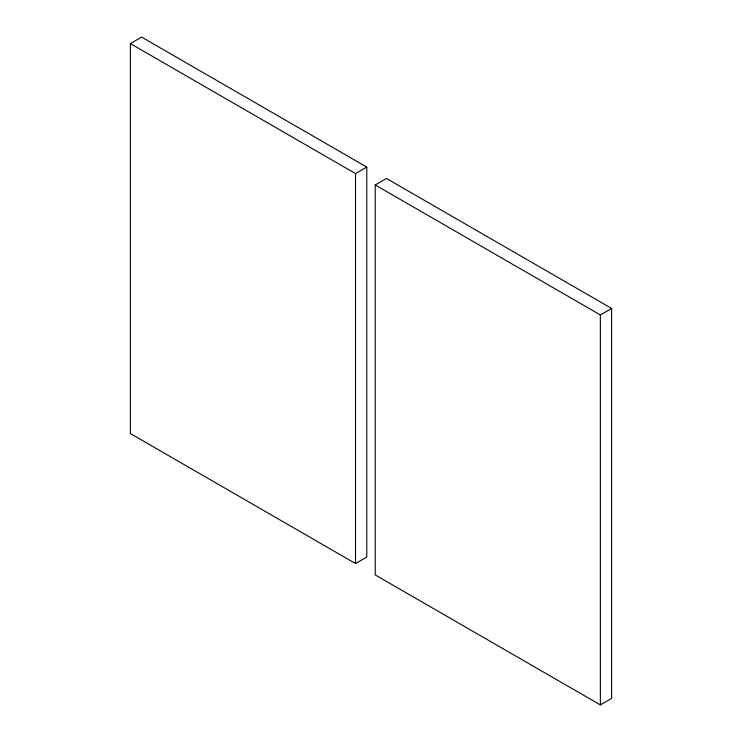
<?xml version="1.0" encoding="UTF-8"?>
<svg xmlns="http://www.w3.org/2000/svg" width="742" height="742" viewBox="0 0 742 742"><rect width="100%" height="100%" fill="white"/><g stroke="black" fill="none" stroke-linecap="round" stroke-linejoin="round"><path stroke-width="1.11" d="M130.379 43.602L141.639 37.1L366.78 167.08L366.78 557.047L355.52 563.54L130.379 433.56L130.379 43.602L355.52 173.582L366.78 167.08M375.22 184.953L386.48 178.46L611.621 308.44L611.621 698.398L600.361 704.9L375.22 574.92L375.22 184.953L600.361 314.942L611.621 308.44M600.361 314.942L600.361 704.9M355.52 173.582L355.52 563.54"/></g></svg>
